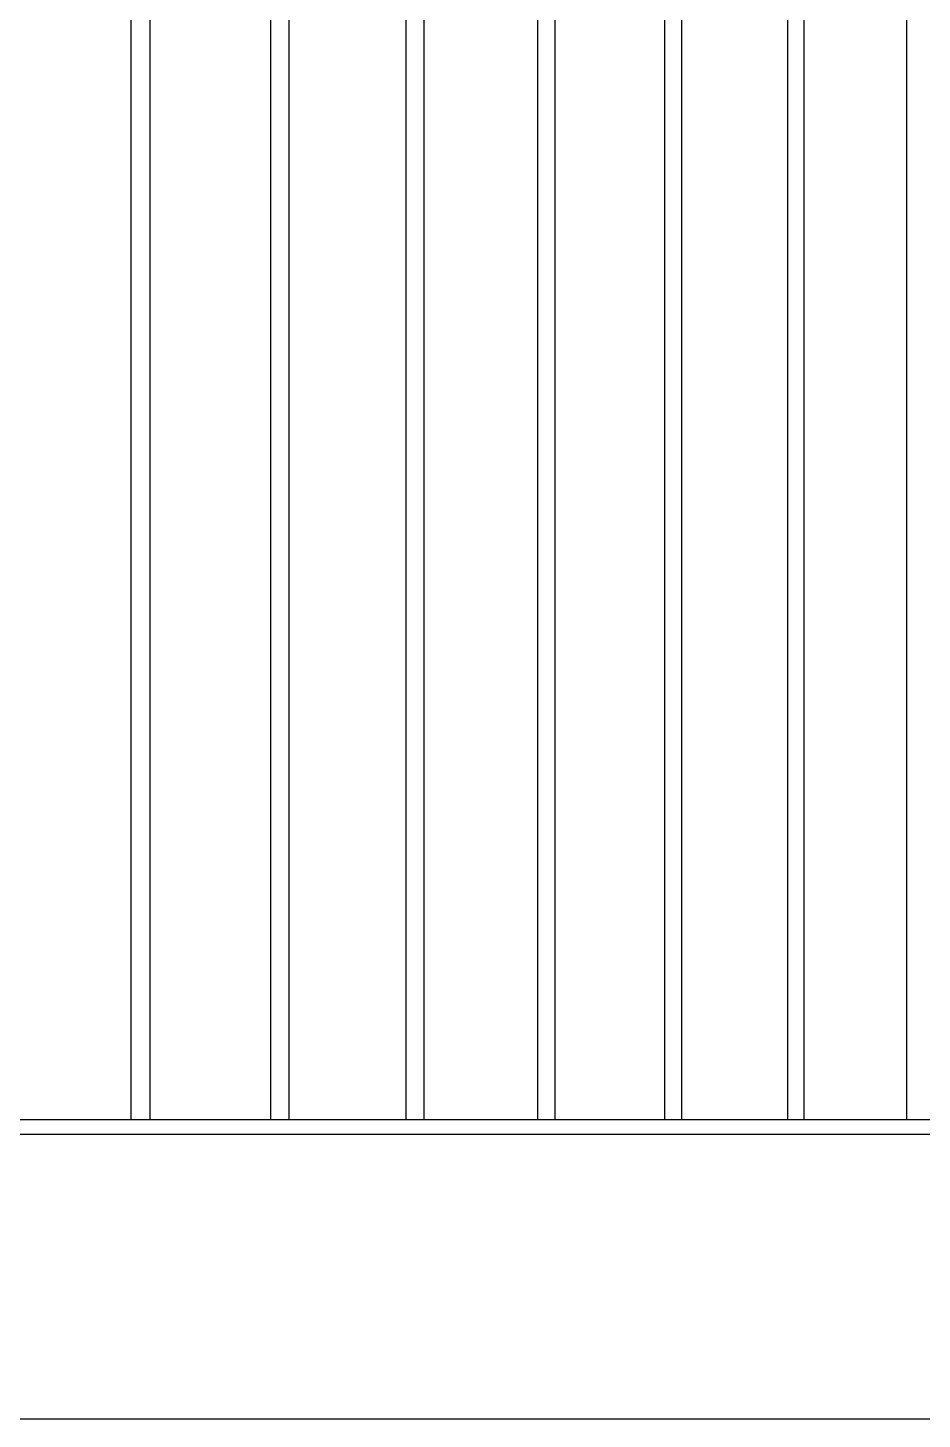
# Model space of a CAD drawing. Header units: millimetres. Extents: x -360063 to 84100, y -179792 to 59400.
# Drawn here: x 59634 to 60827, y 42700 to 44558 of the extents above; entities that cross this region are included whole.
import ezdxf

# ---------------------------------------------------------------- set-up
doc = ezdxf.new("R2010")
doc.units = ezdxf.units.MM
doc.header["$LTSCALE"] = 100
doc.layers.add('Visible', color=7, linetype='Continuous', lineweight=25)

msp = doc.modelspace()

# ---------------------------------------------------------------- linework, layer by layer
at = {"layer": 'Visible'}
for p, q in [((59771.33, 43100.17), (59771.33, 48965.17)), ((59796.4, 48965.17), (59796.4, 43100.17)), ((59957.63, 43100.17), (59957.63, 48965.17)), ((59981.98, 48965.17), (59981.98, 43100.17)), ((60138.54, 43100.17), (60138.54, 48965.17)), ((60162.17, 48965.17), (60162.17, 43100.17)), ((60313.97, 43100.17), (60313.97, 48965.17)), ((60336.87, 48965.17), (60336.87, 43100.17)), ((60483.83, 43100.17), (60483.83, 48965.17)), ((60505.98, 48965.17), (60505.98, 43100.17)), ((60648.03, 43100.17), (60648.03, 48965.17)), ((60669.42, 48965.17), (60669.42, 43100.17)), ((60806.49, 43100.17), (60806.49, 48965.17)), ((62779.48, 43100.17), (54994.03, 43100.17)), ((62893.48, 43080.17), (54994.03, 43080.17)), ((62893.48, 42700.17), (54994.03, 42700.17))]:
    msp.add_line(p, q, dxfattribs=at)

doc.saveas('drawing.dxf')
